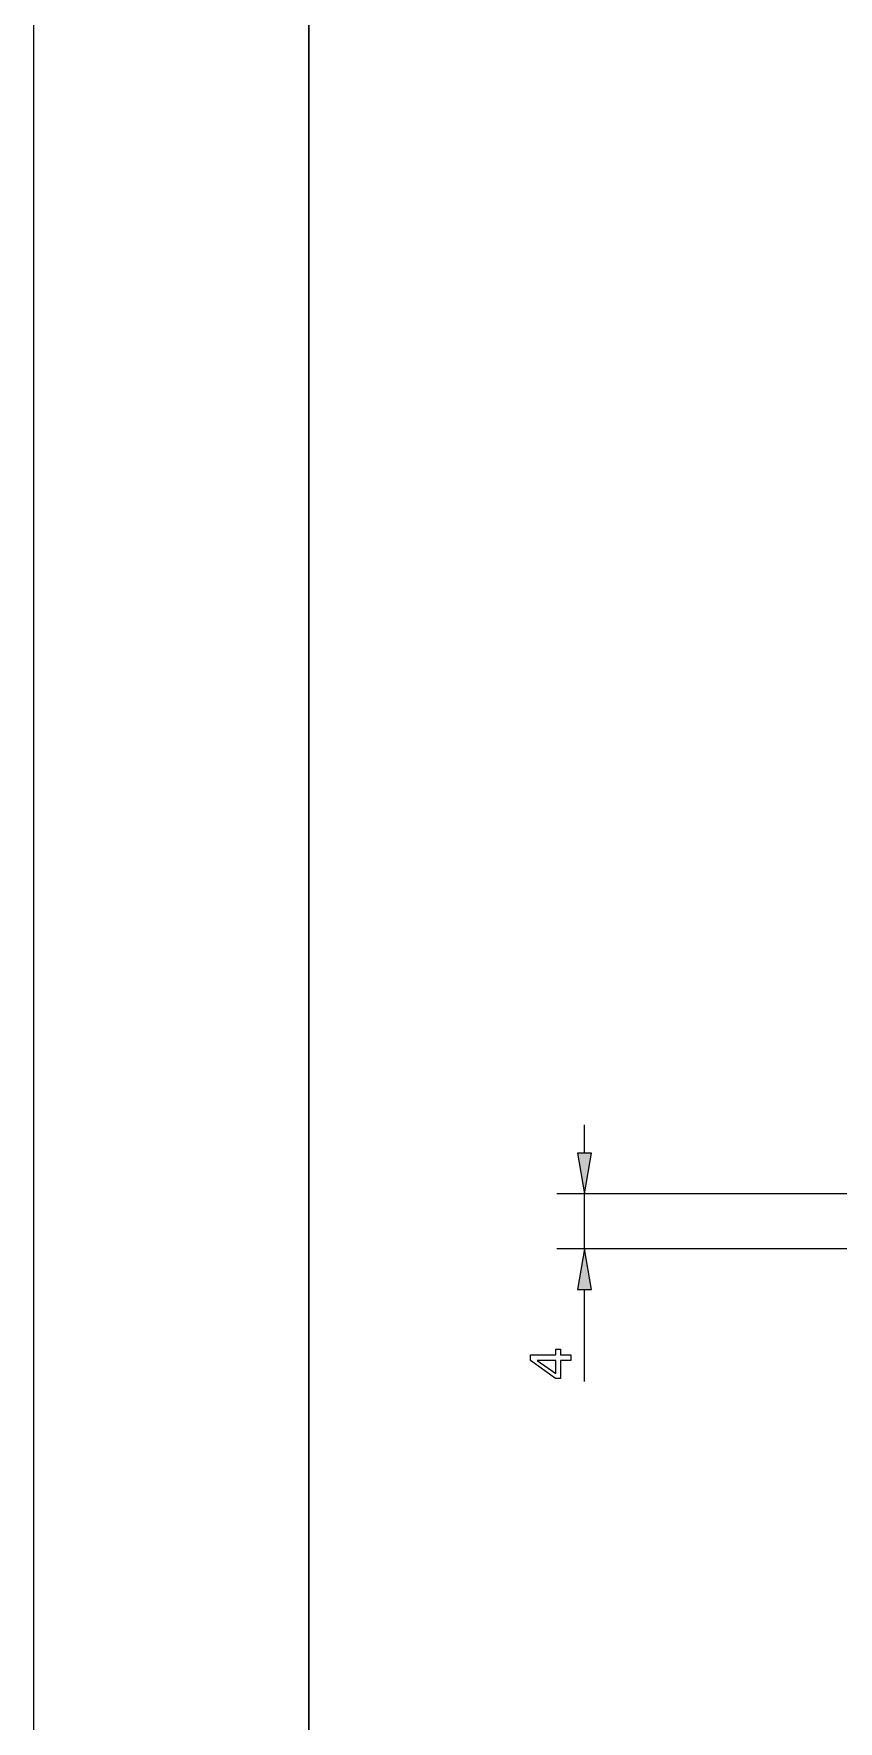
# Model space of a CAD drawing. Extents: x 0 to 297, y 0 to 420.
# Drawn here: x 0 to 58.5, y 87.3 to 210 of the extents above; entities that cross this region are included whole.
import ezdxf

# ---------------------------------------------------------------- set-up
doc = ezdxf.new("R2010")
doc.units = 0

msp = doc.modelspace()

# ---------------------------------------------------------------- linework, layer by layer
at = {"color": 7, "lineweight": 13}
msp.add_line((0, 0), (0, 420), dxfattribs=at)
at = {"color": 7, "lineweight": 30}
msp.add_line((20, 5), (20, 415), dxfattribs=at)
at = {"color": 5, "lineweight": 13, "ltscale": 0.051139}
msp.add_line((40.02, 128.62), (40.02, 130.67), dxfattribs=at)
at = {"color": 5, "lineweight": 13}
for p, q in [((68.99, 125.67), (38.02, 125.67)), ((61.73, 121.67), (38.02, 121.67))]:
    msp.add_line(p, q, dxfattribs=at)
at = {"color": 5, "lineweight": 13, "ltscale": 0.1}
msp.add_line((40.02, 121.67), (40.02, 125.67), dxfattribs=at)
at = {"color": 5, "lineweight": 13, "ltscale": 0.167264}
msp.add_line((40.02, 112.02), (40.02, 118.71), dxfattribs=at)
at = {"color": 5, "lineweight": 13}
for points in [[(39.5, 128.62), (40.02, 125.67), (40.54, 128.62)], [(40.54, 118.71), (40.02, 121.67), (39.5, 118.71)], [(39.02, 113.56), (38.28, 113.56), (38.28, 112.24), (37.9, 112.24), (36.09, 113.55), (36.09, 113.95), (37.93, 113.95), (37.93, 114.37), (38.28, 114.37), (38.28, 113.95), (39.02, 113.95)], [(37.93, 112.6), (37.93, 113.56), (36.59, 113.56)]]:
    msp.add_lwpolyline(points, close=True, dxfattribs=at)
for points in [[(39.5, 128.62), (40.02, 125.67), (39.5, 128.62), (40.54, 128.62)], [(40.54, 118.71), (40.02, 121.67), (40.54, 118.71), (39.5, 118.71)]]:
    msp.add_solid(points, dxfattribs=at)

doc.saveas('drawing.dxf')
